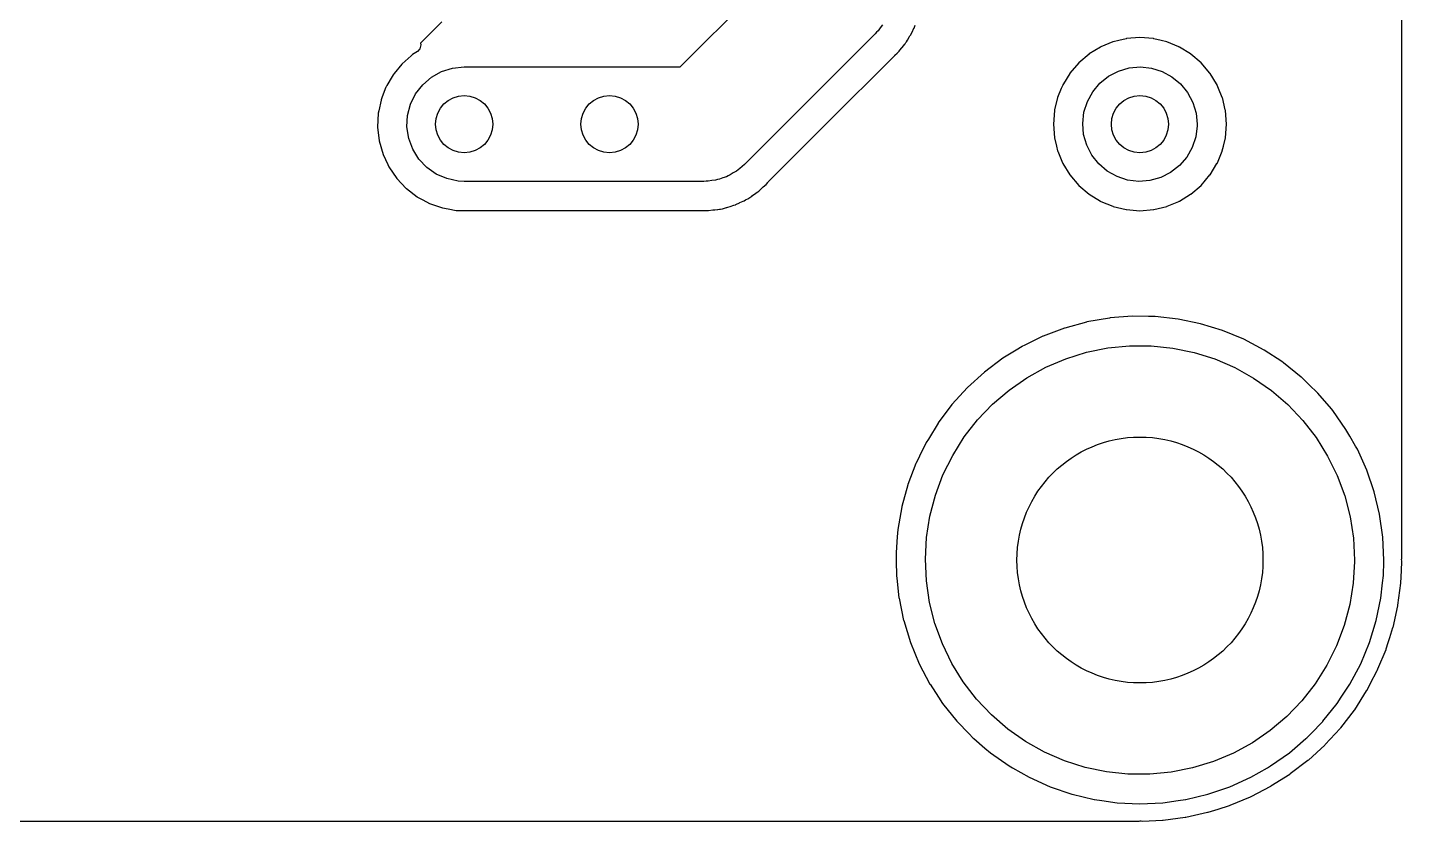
# Model space of a CAD drawing. Extents: x 80 to 223, y -132 to -72.
# Drawn here: x 198.74 to 222.76, y -131.83 to -117.94 of the extents above; entities that cross this region are included whole.
import ezdxf

# ---------------------------------------------------------------- set-up
doc = ezdxf.new("R2010")
doc.units = 0
doc.layers.add('BLACK', color=7, linetype='CONTINUOUS')

msp = doc.modelspace()

# ---------------------------------------------------------------- linework, layer by layer
at = {"layer": 'BLACK', "linetype": 'CONTINUOUS'}
for p, q in [((222.757, -76.4956), (222.757, -127.205)), ((210.152, -118.634), (211.852, -116.934)), ((205.984, -117.845), (205.623, -118.206)), ((213.687, -117.898), (213.646, -117.949)), ((213.559, -118.055), (211.273, -120.341)), ((213.582, -118.027), (213.559, -118.055)), ((213.609, -118.001), (213.582, -118.027)), ((213.646, -117.949), (213.609, -118.001)), ((214.124, -118.168), (214.161, -118.099)), ((214.161, -118.099), (214.165, -118.093)), ((214.165, -118.093), (214.174, -118.076)), ((214.174, -118.076), (214.205, -118.026)), ((214.205, -118.026), (214.218, -117.995)), ((214.218, -117.995), (214.223, -117.983)), ((214.223, -117.983), (214.236, -117.958)), ((214.236, -117.958), (214.239, -117.954)), ((214.239, -117.954), (214.256, -117.903)), ((217.949, -118.139), (217.944, -118.141)), ((218.186, -118.121), (217.949, -118.139)), ((218.423, -118.139), (218.186, -118.121)), ((218.428, -118.141), (218.423, -118.139)), ((205.559, -118.366), (205.474, -118.419)), ((205.602, -118.32), (205.559, -118.366)), ((205.617, -118.25), (205.602, -118.32)), ((205.623, -118.206), (205.615, -118.22)), ((205.615, -118.22), (205.617, -118.25)), ((213.943, -118.393), (213.977, -118.361)), ((213.977, -118.361), (213.991, -118.342)), ((213.991, -118.342), (214.024, -118.298)), ((214.024, -118.298), (214.029, -118.293)), ((214.029, -118.293), (214.076, -118.237)), ((214.076, -118.237), (214.079, -118.233)), ((214.076, -118.237), (214.076, -118.237)), ((214.079, -118.233), (214.082, -118.229)), ((214.082, -118.229), (214.096, -118.205)), ((214.082, -118.229), (214.082, -118.229)), ((214.096, -118.205), (214.104, -118.194)), ((214.104, -118.194), (214.124, -118.168)), ((217.495, -118.288), (217.301, -118.407)), ((217.499, -118.286), (217.495, -118.288)), ((217.504, -118.284), (217.499, -118.286)), ((217.714, -118.197), (217.504, -118.284)), ((217.504, -118.284), (217.504, -118.284)), ((217.718, -118.195), (217.714, -118.197)), ((217.714, -118.197), (217.714, -118.197)), ((217.814, -118.172), (217.718, -118.195)), ((217.944, -118.141), (217.814, -118.172)), ((217.944, -118.141), (217.944, -118.141)), ((218.558, -118.172), (218.428, -118.141)), ((218.428, -118.141), (218.428, -118.141)), ((218.654, -118.195), (218.558, -118.172)), ((218.658, -118.197), (218.654, -118.195)), ((218.868, -118.284), (218.658, -118.197)), ((218.658, -118.197), (218.658, -118.197)), ((218.873, -118.286), (218.868, -118.284)), ((218.868, -118.284), (218.868, -118.284)), ((218.877, -118.288), (218.873, -118.286)), ((219.071, -118.407), (218.877, -118.288)), ((205.284, -118.587), (205.151, -118.749)), ((205.287, -118.583), (205.284, -118.587)), ((205.284, -118.587), (205.284, -118.587)), ((205.291, -118.579), (205.287, -118.583)), ((205.449, -118.44), (205.291, -118.579)), ((205.291, -118.579), (205.291, -118.579)), ((205.469, -118.422), (205.449, -118.44)), ((205.474, -118.419), (205.469, -118.422)), ((205.474, -118.419), (205.474, -118.419)), ((212.699, -119.634), (213.902, -118.432)), ((213.902, -118.432), (213.904, -118.429)), ((213.904, -118.429), (213.943, -118.393)), ((217.116, -118.564), (216.962, -118.745)), ((217.297, -118.41), (217.116, -118.564)), ((217.301, -118.407), (217.297, -118.41)), ((217.301, -118.407), (217.301, -118.407)), ((219.075, -118.41), (219.071, -118.407)), ((219.071, -118.407), (219.071, -118.407)), ((219.256, -118.564), (219.075, -118.41)), ((219.41, -118.745), (219.256, -118.564)), ((205.115, -118.802), (205.025, -118.956)), ((205.133, -118.77), (205.115, -118.802)), ((205.151, -118.749), (205.133, -118.77)), ((205.652, -118.944), (205.805, -118.813)), ((205.805, -118.813), (205.982, -118.715)), ((205.982, -118.715), (206.175, -118.654)), ((206.175, -118.654), (206.376, -118.634)), ((206.376, -118.634), (210.152, -118.634)), ((216.959, -118.749), (216.848, -118.931)), ((216.962, -118.745), (216.959, -118.749)), ((216.959, -118.749), (216.959, -118.749)), ((217.486, -118.92), (217.638, -118.797)), ((217.638, -118.797), (217.811, -118.707)), ((217.811, -118.707), (217.999, -118.652)), ((217.999, -118.652), (218.193, -118.634)), ((218.193, -118.634), (218.387, -118.654)), ((218.387, -118.654), (218.574, -118.712)), ((218.574, -118.712), (218.745, -118.805)), ((218.745, -118.805), (218.896, -118.929)), ((219.413, -118.749), (219.41, -118.745)), ((219.524, -118.931), (219.413, -118.749)), ((219.413, -118.749), (219.413, -118.749)), ((205.009, -118.985), (204.943, -119.159)), ((205.011, -118.98), (205.009, -118.985)), ((205.025, -118.956), (205.011, -118.98)), ((205.528, -119.104), (205.652, -118.944)), ((216.811, -119.013), (216.747, -119.166)), ((216.836, -118.952), (216.811, -119.013)), ((216.838, -118.947), (216.836, -118.952)), ((216.836, -118.952), (216.836, -118.952)), ((216.848, -118.931), (216.838, -118.947)), ((217.267, -119.24), (217.361, -119.069)), ((217.361, -119.069), (217.486, -118.92)), ((218.896, -118.929), (219.019, -119.081)), ((219.019, -119.081), (219.111, -119.253)), ((219.534, -118.947), (219.524, -118.931)), ((219.536, -118.952), (219.534, -118.947)), ((219.561, -119.013), (219.536, -118.952)), ((219.536, -118.952), (219.536, -118.952)), ((219.625, -119.166), (219.561, -119.013)), ((204.923, -119.212), (204.883, -119.402)), ((204.924, -119.207), (204.923, -119.212)), ((204.923, -119.212), (204.923, -119.212)), ((204.943, -119.159), (204.924, -119.207)), ((205.388, -119.481), (205.439, -119.285)), ((205.439, -119.285), (205.528, -119.104)), ((216.746, -119.171), (216.695, -119.384)), ((216.747, -119.166), (216.746, -119.171)), ((217.208, -119.426), (217.267, -119.24)), ((219.111, -119.253), (219.167, -119.44)), ((219.626, -119.171), (219.625, -119.166)), ((219.677, -119.384), (219.626, -119.171)), ((204.875, -119.444), (204.864, -119.687)), ((204.883, -119.402), (204.875, -119.444)), ((205.377, -119.683), (205.388, -119.481)), ((216.691, -119.397), (216.673, -119.634)), ((216.695, -119.384), (216.691, -119.397)), ((217.186, -119.62), (217.208, -119.426)), ((219.167, -119.44), (219.186, -119.634)), ((219.681, -119.397), (219.677, -119.384)), ((219.699, -119.634), (219.681, -119.397)), ((204.864, -119.687), (204.864, -119.692)), ((204.864, -119.692), (204.891, -119.922)), ((204.864, -119.692), (204.864, -119.692)), ((205.407, -119.883), (205.377, -119.683)), ((211.689, -120.644), (212.699, -119.634)), ((216.673, -119.634), (216.691, -119.871)), ((217.202, -119.815), (217.186, -119.62)), ((217.256, -120.002), (217.202, -119.815)), ((219.186, -119.662), (219.161, -119.856)), ((219.186, -119.634), (219.186, -119.662)), ((219.681, -119.871), (219.699, -119.634)), ((204.891, -119.922), (204.891, -119.928)), ((204.891, -119.928), (204.958, -120.162)), ((205.477, -120.072), (205.407, -119.883)), ((216.691, -119.871), (216.693, -119.876)), ((216.693, -119.876), (216.693, -119.876)), ((216.693, -119.876), (216.728, -120.021)), ((216.728, -120.021), (216.747, -120.102)), ((217.345, -120.176), (217.256, -120.002)), ((219.1, -120.041), (219.003, -120.21)), ((219.161, -119.856), (219.1, -120.041)), ((219.625, -120.102), (219.644, -120.021)), ((219.644, -120.021), (219.679, -119.876)), ((219.679, -119.876), (219.681, -119.871)), ((219.679, -119.876), (219.679, -119.876)), ((204.958, -120.162), (204.96, -120.166)), ((204.96, -120.166), (204.96, -120.166)), ((204.96, -120.166), (205.041, -120.341)), ((205.584, -120.244), (205.477, -120.072)), ((205.723, -120.391), (205.584, -120.244)), ((216.747, -120.102), (216.749, -120.106)), ((216.749, -120.106), (216.749, -120.106)), ((216.749, -120.106), (216.821, -120.282)), ((216.821, -120.282), (216.838, -120.321)), ((217.467, -120.329), (217.345, -120.176)), ((219.003, -120.21), (218.876, -120.358)), ((219.534, -120.321), (219.551, -120.282)), ((219.551, -120.282), (219.623, -120.106)), ((219.623, -120.106), (219.625, -120.102)), ((219.623, -120.106), (219.623, -120.106)), ((205.041, -120.341), (205.06, -120.382)), ((205.06, -120.382), (205.197, -120.582)), ((205.888, -120.507), (205.723, -120.391)), ((206.074, -120.587), (205.888, -120.507)), ((210.992, -120.535), (210.96, -120.553)), ((211.026, -120.522), (210.992, -120.535)), ((211.08, -120.486), (211.026, -120.522)), ((211.137, -120.455), (211.08, -120.486)), ((211.165, -120.431), (211.137, -120.455)), ((211.195, -120.411), (211.165, -120.431)), ((211.273, -120.341), (211.195, -120.411)), ((216.838, -120.321), (216.84, -120.325)), ((216.84, -120.325), (216.959, -120.519)), ((216.959, -120.519), (216.959, -120.519)), ((216.959, -120.519), (216.962, -120.523)), ((216.962, -120.523), (217.116, -120.704)), ((217.615, -120.455), (217.467, -120.329)), ((217.786, -120.55), (217.615, -120.455)), ((218.722, -120.478), (218.548, -120.566)), ((218.876, -120.358), (218.722, -120.478)), ((219.256, -120.704), (219.41, -120.523)), ((219.41, -120.523), (219.413, -120.519)), ((219.413, -120.519), (219.532, -120.325)), ((219.413, -120.519), (219.413, -120.519)), ((219.532, -120.325), (219.534, -120.321)), ((205.197, -120.582), (205.363, -120.759)), ((205.363, -120.759), (205.367, -120.762)), ((205.367, -120.762), (205.367, -120.762)), ((205.367, -120.762), (205.552, -120.903)), ((206.271, -120.629), (206.074, -120.587)), ((206.376, -120.634), (206.271, -120.629)), ((210.566, -120.634), (206.376, -120.634)), ((210.603, -120.63), (210.566, -120.634)), ((210.639, -120.631), (210.603, -120.63)), ((210.703, -120.62), (210.639, -120.631)), ((210.767, -120.614), (210.703, -120.62)), ((210.802, -120.603), (210.767, -120.614)), ((210.838, -120.596), (210.802, -120.603)), ((210.898, -120.572), (210.838, -120.596)), ((210.96, -120.553), (210.898, -120.572)), ((211.535, -120.797), (211.556, -120.777)), ((211.556, -120.777), (211.596, -120.737)), ((211.596, -120.737), (211.602, -120.732)), ((211.602, -120.732), (211.651, -120.689)), ((211.651, -120.689), (211.655, -120.685)), ((211.651, -120.689), (211.651, -120.689)), ((211.655, -120.685), (211.658, -120.681)), ((211.658, -120.681), (211.681, -120.653)), ((211.681, -120.653), (211.689, -120.644)), ((217.116, -120.704), (217.297, -120.858)), ((217.971, -120.611), (217.786, -120.55)), ((218.165, -120.634), (217.971, -120.611)), ((218.36, -120.619), (218.165, -120.634)), ((218.548, -120.566), (218.36, -120.619)), ((219.075, -120.858), (219.256, -120.704)), ((205.552, -120.903), (205.552, -120.903)), ((205.552, -120.903), (205.556, -120.906)), ((205.556, -120.906), (205.561, -120.909)), ((205.561, -120.909), (205.561, -120.909)), ((205.561, -120.909), (205.652, -120.958)), ((205.652, -120.958), (205.77, -121.021)), ((205.77, -121.021), (206, -121.1)), ((211.123, -121.041), (211.189, -121.009)), ((211.189, -121.009), (211.195, -121.006)), ((211.195, -121.006), (211.251, -120.982)), ((211.251, -120.982), (211.267, -120.975)), ((211.267, -120.975), (211.295, -120.958)), ((211.295, -120.958), (211.307, -120.951)), ((211.307, -120.951), (211.336, -120.937)), ((211.336, -120.937), (211.401, -120.891)), ((211.401, -120.891), (211.406, -120.888)), ((211.406, -120.888), (211.468, -120.849)), ((211.468, -120.849), (211.473, -120.846)), ((211.468, -120.849), (211.468, -120.849)), ((211.473, -120.846), (211.476, -120.842)), ((211.476, -120.842), (211.497, -120.824)), ((211.476, -120.842), (211.476, -120.842)), ((211.497, -120.824), (211.508, -120.816)), ((211.508, -120.816), (211.523, -120.805)), ((211.523, -120.805), (211.535, -120.797)), ((217.297, -120.858), (217.301, -120.861)), ((217.301, -120.861), (217.301, -120.861)), ((217.301, -120.861), (217.495, -120.98)), ((217.495, -120.98), (217.499, -120.982)), ((217.499, -120.982), (217.504, -120.984)), ((217.504, -120.984), (217.504, -120.984)), ((217.504, -120.984), (217.711, -121.07)), ((218.661, -121.07), (218.868, -120.984)), ((218.868, -120.984), (218.873, -120.982)), ((218.868, -120.984), (218.868, -120.984)), ((218.873, -120.982), (218.877, -120.98)), ((218.877, -120.98), (219.071, -120.861)), ((219.071, -120.861), (219.075, -120.858)), ((219.071, -120.861), (219.071, -120.861)), ((206, -121.1), (206.099, -121.117)), ((206.099, -121.117), (206.235, -121.141)), ((206.235, -121.141), (206.235, -121.141)), ((206.235, -121.141), (206.239, -121.141)), ((206.239, -121.141), (206.243, -121.141)), ((206.243, -121.141), (206.243, -121.141)), ((206.243, -121.141), (206.267, -121.142)), ((206.267, -121.142), (206.267, -121.142)), ((206.267, -121.142), (206.268, -121.142)), ((206.268, -121.142), (210.542, -121.142)), ((210.542, -121.142), (210.546, -121.143)), ((210.546, -121.143), (210.64, -121.145)), ((210.64, -121.145), (210.64, -121.145)), ((210.64, -121.145), (210.645, -121.145)), ((210.645, -121.145), (210.723, -121.135)), ((210.723, -121.135), (210.73, -121.134)), ((210.73, -121.134), (210.758, -121.132)), ((210.758, -121.132), (210.803, -121.128)), ((210.803, -121.128), (210.803, -121.128)), ((210.803, -121.128), (210.808, -121.128)), ((210.808, -121.128), (210.84, -121.12)), ((210.84, -121.12), (210.853, -121.118)), ((210.853, -121.118), (210.886, -121.113)), ((210.886, -121.113), (210.891, -121.112)), ((210.891, -121.112), (210.961, -121.091)), ((210.891, -121.112), (210.891, -121.112)), ((210.961, -121.091), (210.967, -121.089)), ((210.967, -121.089), (211.044, -121.07)), ((211.044, -121.07), (211.074, -121.057)), ((211.074, -121.057), (211.087, -121.053)), ((211.087, -121.053), (211.113, -121.045)), ((211.113, -121.045), (211.118, -121.043)), ((211.118, -121.043), (211.123, -121.041)), ((211.123, -121.041), (211.123, -121.041)), ((217.711, -121.07), (217.718, -121.073)), ((217.718, -121.073), (217.791, -121.091)), ((217.791, -121.091), (217.944, -121.127)), ((217.944, -121.127), (217.944, -121.127)), ((217.944, -121.127), (217.949, -121.129)), ((217.949, -121.129), (218.186, -121.147)), ((218.186, -121.147), (218.423, -121.129)), ((218.423, -121.129), (218.428, -121.127)), ((218.428, -121.127), (218.581, -121.091)), ((218.428, -121.127), (218.428, -121.127)), ((218.581, -121.091), (218.654, -121.073)), ((218.654, -121.073), (218.661, -121.07)), ((217.253, -123.094), (216.871, -123.199)), ((217.256, -123.093), (217.253, -123.094)), ((217.253, -123.094), (217.253, -123.094)), ((217.652, -123.024), (217.256, -123.093)), ((217.665, -123.023), (217.652, -123.024)), ((218.049, -122.993), (217.665, -123.023)), ((218.052, -122.993), (218.049, -122.993)), ((218.049, -122.993), (218.049, -122.993)), ((218.338, -122.997), (218.052, -122.993)), ((218.451, -122.999), (218.338, -122.997)), ((218.454, -122.999), (218.451, -122.999)), ((218.451, -122.999), (218.451, -122.999)), ((218.853, -123.043), (218.454, -122.999)), ((218.856, -123.044), (218.853, -123.043)), ((219.243, -123.124), (218.856, -123.044)), ((218.856, -123.044), (218.856, -123.044)), ((219.246, -123.125), (219.243, -123.124)), ((219.243, -123.124), (219.243, -123.124)), ((219.63, -123.243), (219.246, -123.125)), ((216.49, -123.343), (216.163, -123.503)), ((216.493, -123.341), (216.49, -123.343)), ((216.49, -123.343), (216.49, -123.343)), ((216.496, -123.34), (216.493, -123.341)), ((216.866, -123.2), (216.496, -123.34)), ((216.869, -123.199), (216.866, -123.2)), ((216.866, -123.2), (216.866, -123.2)), ((216.871, -123.199), (216.869, -123.199)), ((216.871, -123.199), (216.871, -123.199)), ((220.001, -123.396), (219.63, -123.243)), ((220.356, -123.584), (220.001, -123.396)), ((216.021, -123.586), (215.79, -123.728)), ((216.13, -123.52), (216.021, -123.586)), ((216.132, -123.518), (216.13, -123.52)), ((216.13, -123.52), (216.13, -123.52)), ((216.163, -123.503), (216.132, -123.518)), ((216.891, -123.735), (217.253, -123.622)), ((217.253, -123.622), (217.625, -123.546)), ((217.625, -123.546), (218.003, -123.508)), ((218.003, -123.508), (218.382, -123.509)), ((218.382, -123.509), (218.76, -123.548)), ((218.76, -123.548), (219.131, -123.625)), ((219.131, -123.625), (219.493, -123.739)), ((220.359, -123.586), (220.356, -123.584)), ((220.664, -123.786), (220.359, -123.586)), ((220.359, -123.586), (220.359, -123.586)), ((215.79, -123.728), (215.468, -123.969)), ((216.21, -124.067), (216.542, -123.884)), ((216.542, -123.884), (216.891, -123.735)), ((219.493, -123.739), (219.842, -123.889)), ((219.842, -123.889), (220.173, -124.074)), ((220.692, -123.805), (220.664, -123.786)), ((221.005, -124.056), (220.692, -123.805)), ((215.468, -123.969), (215.171, -124.239)), ((215.898, -124.283), (216.21, -124.067)), ((220.173, -124.074), (220.484, -124.291)), ((221.008, -124.058), (221.005, -124.056)), ((221.139, -124.185), (221.008, -124.058)), ((221.008, -124.058), (221.008, -124.058)), ((215.171, -124.239), (214.901, -124.536)), ((215.609, -124.529), (215.898, -124.283)), ((220.484, -124.291), (220.772, -124.538)), ((221.294, -124.336), (221.139, -124.185)), ((221.296, -124.338), (221.294, -124.336)), ((221.531, -124.613), (221.296, -124.338)), ((214.901, -124.536), (214.66, -124.858)), ((215.347, -124.804), (215.609, -124.529)), ((220.772, -124.538), (221.033, -124.814)), ((221.555, -124.641), (221.531, -124.613)), ((214.658, -124.86), (214.488, -125.139)), ((214.66, -124.858), (214.658, -124.86)), ((215.114, -125.103), (215.347, -124.804)), ((221.033, -124.814), (221.265, -125.114)), ((221.786, -124.97), (221.555, -124.641)), ((214.913, -125.425), (215.114, -125.103)), ((221.854, -125.09), (221.786, -124.97)), ((221.954, -125.265), (221.854, -125.09)), ((214.392, -125.318), (214.273, -125.561)), ((214.449, -125.203), (214.392, -125.318)), ((214.45, -125.2), (214.449, -125.203)), ((214.449, -125.203), (214.449, -125.203)), ((214.488, -125.139), (214.45, -125.2)), ((221.265, -125.114), (221.466, -125.436)), ((221.985, -125.318), (221.954, -125.265)), ((222.15, -125.685), (221.985, -125.318)), ((214.272, -125.564), (214.132, -125.934)), ((214.273, -125.561), (214.272, -125.564)), ((214.272, -125.564), (214.272, -125.564)), ((214.744, -125.765), (214.913, -125.425)), ((221.466, -125.436), (221.633, -125.777)), ((214.612, -126.12), (214.744, -125.765)), ((221.633, -125.777), (221.764, -126.133)), ((222.28, -126.065), (222.15, -125.685)), ((214.131, -125.939), (214.026, -126.321)), ((214.132, -125.934), (214.131, -125.937)), ((214.131, -125.937), (214.131, -125.939)), ((214.131, -125.939), (214.131, -125.939)), ((214.132, -125.934), (214.132, -125.934)), ((214.515, -126.487), (214.612, -126.12)), ((221.764, -126.133), (221.859, -126.5)), ((222.374, -126.455), (222.28, -126.065)), ((214.025, -126.324), (213.956, -126.72)), ((214.026, -126.321), (214.025, -126.324)), ((214.026, -126.321), (214.026, -126.321)), ((214.457, -126.862), (214.515, -126.487)), ((221.859, -126.5), (221.917, -126.875)), ((222.43, -126.853), (222.374, -126.455)), ((213.956, -126.723), (213.946, -126.85)), ((213.956, -126.72), (213.956, -126.723)), ((213.946, -126.85), (213.925, -127.12)), ((214.436, -127.241), (214.457, -126.862)), ((221.917, -126.875), (221.936, -127.254)), ((222.449, -127.254), (222.43, -126.853)), ((213.925, -127.12), (213.928, -127.301)), ((214.454, -127.62), (214.436, -127.241)), ((221.936, -127.254), (221.936, -127.28)), ((222.448, -127.288), (222.449, -127.254)), ((222.754, -127.239), (222.752, -127.248)), ((222.752, -127.248), (222.755, -127.268)), ((222.756, -127.224), (222.754, -127.239)), ((222.754, -127.239), (222.754, -127.239)), ((222.757, -127.205), (222.756, -127.224)), ((213.928, -127.301), (213.931, -127.497)), ((213.931, -127.497), (213.931, -127.522)), ((221.936, -127.28), (221.914, -127.659)), ((222.441, -127.519), (222.448, -127.288)), ((222.756, -127.29), (222.744, -127.56)), ((222.755, -127.268), (222.756, -127.29)), ((213.931, -127.522), (213.931, -127.525)), ((213.931, -127.525), (213.942, -127.624)), ((213.942, -127.624), (213.975, -127.921)), ((214.51, -127.995), (214.454, -127.62)), ((221.914, -127.659), (221.854, -128.034)), ((222.397, -127.921), (222.426, -127.652)), ((222.426, -127.652), (222.441, -127.524)), ((222.441, -127.522), (222.441, -127.519)), ((222.441, -127.519), (222.441, -127.519)), ((222.441, -127.524), (222.441, -127.522)), ((222.441, -127.524), (222.441, -127.524)), ((222.739, -127.658), (222.689, -128.042)), ((222.74, -127.647), (222.739, -127.658)), ((222.744, -127.56), (222.74, -127.647)), ((213.975, -127.921), (213.976, -127.924)), ((213.976, -127.924), (213.976, -127.924)), ((213.976, -127.924), (214.056, -128.311)), ((222.316, -128.311), (222.396, -127.924)), ((222.396, -127.924), (222.397, -127.921)), ((222.396, -127.924), (222.396, -127.924)), ((214.604, -128.363), (214.51, -127.995)), ((221.854, -128.034), (221.756, -128.4)), ((222.687, -128.053), (222.603, -128.432)), ((222.689, -128.042), (222.687, -128.053)), ((214.056, -128.311), (214.057, -128.314)), ((214.057, -128.314), (214.175, -128.698)), ((214.734, -128.719), (214.604, -128.363)), ((221.756, -128.4), (221.622, -128.755)), ((222.197, -128.698), (222.315, -128.314)), ((222.315, -128.314), (222.316, -128.311)), ((222.6, -128.442), (222.546, -128.613)), ((222.603, -128.432), (222.6, -128.442)), ((214.175, -128.698), (214.328, -129.069)), ((222.044, -129.069), (222.197, -128.698)), ((222.519, -128.701), (222.483, -128.812)), ((222.546, -128.613), (222.519, -128.701)), ((214.9, -129.061), (214.734, -128.719)), ((221.622, -128.755), (221.453, -129.095)), ((222.48, -128.823), (222.338, -129.164)), ((222.483, -128.812), (222.48, -128.823)), ((214.328, -129.069), (214.516, -129.424)), ((215.099, -129.383), (214.9, -129.061)), ((221.453, -129.095), (221.25, -129.416)), ((221.856, -129.424), (222.044, -129.069)), ((222.331, -129.181), (222.327, -129.191)), ((222.338, -129.164), (222.331, -129.181)), ((214.516, -129.424), (214.518, -129.427)), ((215.33, -129.684), (215.099, -129.383)), ((221.25, -129.416), (221.016, -129.714)), ((221.854, -129.427), (221.856, -129.424)), ((222.205, -129.424), (222.148, -129.535)), ((222.327, -129.191), (222.205, -129.424)), ((214.518, -129.427), (214.518, -129.427)), ((214.518, -129.427), (214.667, -129.653)), ((214.667, -129.653), (214.737, -129.76)), ((221.635, -129.76), (221.705, -129.653)), ((221.705, -129.653), (221.854, -129.427)), ((221.854, -129.427), (221.854, -129.427)), ((222.142, -129.544), (221.934, -129.871)), ((222.148, -129.535), (222.142, -129.544)), ((214.737, -129.76), (214.988, -130.073)), ((215.59, -129.961), (215.33, -129.684)), ((221.016, -129.714), (220.753, -129.988)), ((221.384, -130.073), (221.635, -129.76)), ((221.927, -129.88), (221.691, -130.188)), ((221.934, -129.871), (221.927, -129.88)), ((214.988, -130.073), (214.99, -130.076)), ((214.99, -130.076), (214.99, -130.076)), ((214.99, -130.076), (215.199, -130.291)), ((215.877, -130.209), (215.59, -129.961)), ((220.753, -129.988), (220.464, -130.233)), ((221.173, -130.291), (221.382, -130.076)), ((221.382, -130.076), (221.384, -130.073)), ((221.382, -130.076), (221.382, -130.076)), ((215.199, -130.291), (215.268, -130.362)), ((215.268, -130.362), (215.285, -130.377)), ((215.285, -130.377), (215.478, -130.541)), ((216.188, -130.427), (215.877, -130.209)), ((220.464, -130.233), (220.151, -130.448)), ((220.894, -130.541), (221.087, -130.377)), ((221.087, -130.377), (221.104, -130.362)), ((221.104, -130.362), (221.173, -130.291)), ((221.684, -130.197), (221.422, -130.482)), ((221.691, -130.188), (221.684, -130.197)), ((215.478, -130.541), (215.573, -130.623)), ((215.573, -130.623), (215.902, -130.854)), ((216.519, -130.613), (216.188, -130.427)), ((216.867, -130.764), (216.519, -130.613)), ((220.151, -130.448), (219.818, -130.63)), ((220.47, -130.854), (220.799, -130.623)), ((220.799, -130.623), (220.894, -130.541)), ((221.414, -130.49), (221.129, -130.752)), ((221.422, -130.482), (221.414, -130.49)), ((215.902, -130.854), (215.959, -130.886)), ((217.228, -130.88), (216.867, -130.764)), ((219.469, -130.778), (219.106, -130.889)), ((219.818, -130.63), (219.469, -130.778)), ((220.413, -130.886), (220.47, -130.854)), ((221.12, -130.759), (220.812, -130.995)), ((221.129, -130.752), (221.12, -130.759)), ((215.959, -130.886), (216.248, -131.051)), ((216.248, -131.051), (216.248, -131.051)), ((216.248, -131.051), (216.25, -131.053)), ((216.25, -131.053), (216.617, -131.218)), ((217.599, -130.958), (217.228, -130.88)), ((217.977, -130.998), (217.599, -130.958)), ((218.356, -131), (217.977, -130.998)), ((218.734, -130.964), (218.356, -131)), ((219.106, -130.889), (218.734, -130.964)), ((219.755, -131.218), (220.122, -131.053)), ((220.122, -131.053), (220.124, -131.051)), ((220.124, -131.051), (220.413, -130.886)), ((220.124, -131.051), (220.124, -131.051)), ((220.803, -131.002), (220.476, -131.21)), ((220.812, -130.995), (220.803, -131.002)), ((216.617, -131.218), (216.997, -131.348)), ((219.375, -131.348), (219.755, -131.218)), ((220.467, -131.216), (220.123, -131.395)), ((220.476, -131.21), (220.467, -131.216)), ((216.997, -131.348), (216.999, -131.349)), ((216.999, -131.349), (216.999, -131.349)), ((216.999, -131.349), (217.384, -131.441)), ((217.384, -131.441), (217.384, -131.441)), ((217.384, -131.441), (217.387, -131.442)), ((217.387, -131.442), (217.39, -131.442)), ((217.39, -131.442), (217.39, -131.442)), ((217.39, -131.442), (217.521, -131.461)), ((217.521, -131.461), (217.785, -131.498)), ((217.785, -131.498), (218.186, -131.517)), ((218.186, -131.517), (218.587, -131.498)), ((218.587, -131.498), (218.851, -131.461)), ((218.851, -131.461), (218.982, -131.442)), ((218.982, -131.442), (218.982, -131.442)), ((218.982, -131.442), (218.985, -131.442)), ((218.985, -131.442), (218.988, -131.441)), ((218.988, -131.441), (219.373, -131.349)), ((218.988, -131.441), (218.988, -131.441)), ((219.373, -131.349), (219.375, -131.348)), ((219.373, -131.349), (219.373, -131.349)), ((219.744, -131.551), (219.545, -131.614)), ((219.755, -131.548), (219.744, -131.551)), ((220.113, -131.399), (219.755, -131.548)), ((220.123, -131.395), (220.113, -131.399)), ((218.144, -131.826), (84.8854, -131.826)), ((218.161, -131.824), (218.144, -131.826)), ((218.168, -131.823), (218.161, -131.824)), ((218.183, -131.821), (218.168, -131.823)), ((218.192, -131.82), (218.183, -131.821)), ((218.183, -131.821), (218.183, -131.821)), ((218.205, -131.822), (218.192, -131.82)), ((218.229, -131.824), (218.205, -131.822)), ((218.579, -131.808), (218.229, -131.824)), ((218.59, -131.807), (218.579, -131.808)), ((218.974, -131.757), (218.59, -131.807)), ((218.985, -131.755), (218.974, -131.757)), ((219.364, -131.671), (218.985, -131.755)), ((219.374, -131.668), (219.364, -131.671)), ((219.545, -131.614), (219.374, -131.668))]:
    msp.add_line(p, q, dxfattribs=at)
at = {"layer": 'BLACK'}
for centre, radius in [((206.376, -119.634), 0.5), ((208.916, -119.634), 0.5), ((218.186, -119.634), 0.5), ((218.186, -127.254), 2.15)]:
    msp.add_circle(centre, radius, dxfattribs=at)

doc.saveas('drawing.dxf')
